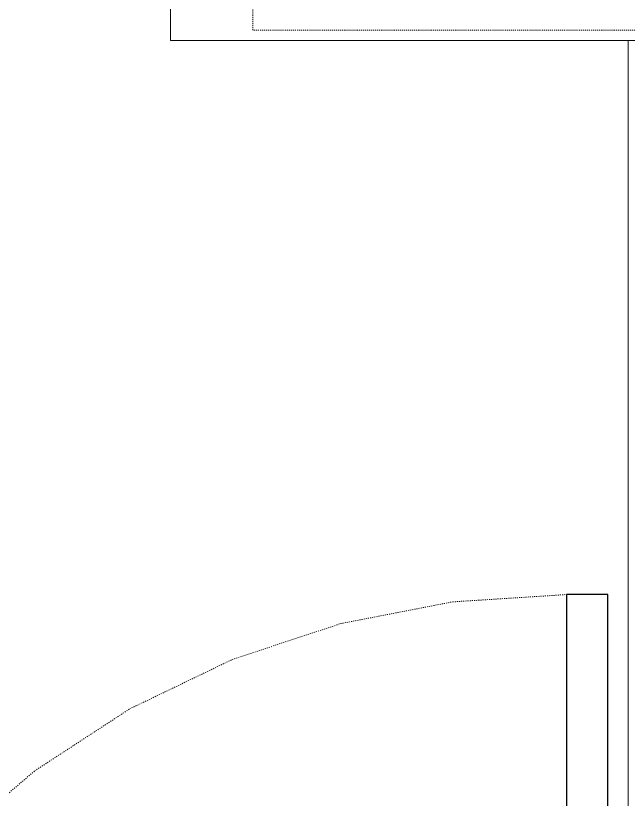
# Model space of a CAD drawing. Header units: centimetres. Extents: x 2191 to 12545, y -680 to 18662.
# Drawn here: x 8202.1 to 8261.7, y 9369.6 to 9445.8 of the extents above; entities that cross this region are included whole.
import ezdxf

# ---------------------------------------------------------------- set-up
doc = ezdxf.new("R2010")
doc.units = ezdxf.units.CM
doc.linetypes.add('Style de ligne -13', pattern=[0.147638, 0.098425, -0.049213])
doc.linetypes.add('Style de ligne -18', pattern=[0.164042, 0.054681, -0.109361])
doc.layers.add('B Général', color=252, linetype='Continuous')
doc.layers.add('D SURFACES-shab', color=252, linetype='Continuous')

msp = doc.modelspace()

# ---------------------------------------------------------------- linework, layer by layer
at = {"layer": 'B Général', "color": 7, "linetype": 'Continuous', "lineweight": 13}
for p, q in [((8217.156, 9443.407), (8217.156, 9510.417)), ((8261.684, 9372.115), (8261.684, 9238.414))]:
    msp.add_line(p, q, dxfattribs=at)
at = {"layer": 'B Général', "color": 7, "linetype": 'Continuous', "lineweight": 5}
for p, q in [((8217.156, 9443.407), (8217.156, 9510.417)), ((8217.156, 9443.407), (8265.185, 9443.41)), ((8261.684, 9372.115), (8261.684, 9312.499))]:
    msp.add_line(p, q, dxfattribs=at)
at = {"layer": 'B Général', "linetype": 'Style de ligne -18', "lineweight": 5}
for p, q in [((8244.584, 9388.788), (8255.679, 9389.499)), ((8233.68, 9386.669), (8244.584, 9388.788)), ((8223.151, 9383.179), (8233.68, 9386.669)), ((8213.18, 9378.376), (8223.151, 9383.179)), ((8203.935, 9372.344), (8213.18, 9378.376)), ((8195.576, 9365.185), (8203.935, 9372.344))]:
    msp.add_line(p, q, dxfattribs=at)
at = {"layer": 'B Général'}
for p, q in [((8259.679, 9389.499), (8255.679, 9389.499)), ((8255.679, 9389.499), (8255.684, 9306.499)), ((8259.684, 9306.499), (8259.679, 9389.499))]:
    msp.add_line(p, q, dxfattribs=at)
at = {"layer": 'B Général', "color": 7, "linetype": 'Style de ligne -13', "lineweight": 5, "flags": 128}
msp.add_lwpolyline([(8285.156, 9450.417), (8285.156, 9444.417), (8225.156, 9444.417), (8225.156, 9450.417)], dxfattribs=at)
at = {"layer": 'D SURFACES-shab', "color": 1, "lineweight": 18, "true_color": 0xff0000, "flags": 128}
msp.add_lwpolyline([(8261.684, 9306.499), (8261.684, 9443.407), (8217.156, 9443.407), (8217.156, 9510.417), (8222.156, 9510.417), (8222.156, 9450.413), (8405.689, 9450.413), (8405.689, 9692.417), (7821.378, 9692.417), (7821.378, 9306.499)], close=True, dxfattribs=at)

doc.saveas('drawing.dxf')
